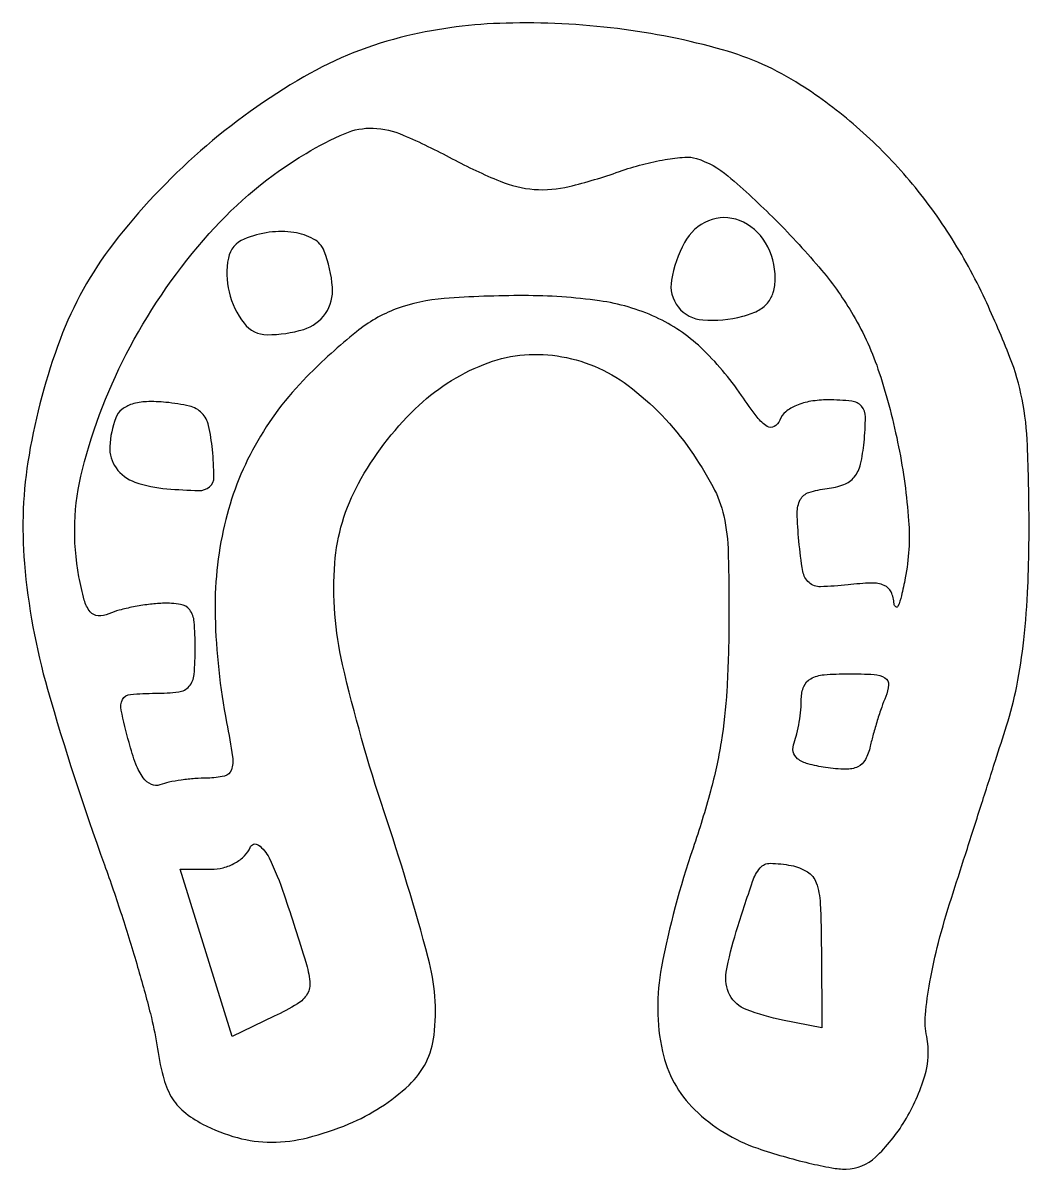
# Model space of a CAD drawing. Extents: x 0.3 to 77.5, y 0 to 87.9.
import ezdxf

# ---------------------------------------------------------------- set-up
doc = ezdxf.new("R2010")
doc.units = 0

msp = doc.modelspace()

# ---------------------------------------------------------------- linework, layer by layer
for points in [[(29.734467, 86.911949, 0.07335), (21.835708, 83.777064, 0.048666), (13.89423, 78.089439, 0.048765), (7.223239, 70.99403, 0.075024), (3.135773, 63.641081, 0.047267), (0.747192, 54.773864, 0.063283), (0.395598, 46.459992, 0.048854), (2.169398, 36.808853, 0.01697), (6.53486, 23.335328, -0.008313), (7.855549, 19.487623, -0.007737), (9.081057, 15.505318, -0.00774), (10.060646, 11.932291, -0.02582), (10.544846, 9.549515, 0.023903), (11.027209, 7.128271, 0.070244), (11.663476, 5.556752, 0.088199), (12.615904, 4.428056, 0.054229), (14.069254, 3.464187, 0.052661), (16.734598, 2.424184, 0.066969), (19.34907, 2.074232, 0.061808), (22.123427, 2.420409, 0.037063), (25.278235, 3.471787, 0.088689), (29.900972, 6.452414, 0.178959), (31.82563, 10.269496, 0.094287), (31.378627, 16.205081, 0.014993), (27.992592, 27.422054, -0.02376), (24.798622, 38.714514, -0.07637), (24.209549, 46.482769, -0.106258), (26.02222, 52.591008, -0.075101), (30.367863, 58.305973, -0.098143), (35.639746, 61.723102, -0.132604), (41.256906, 62.3763, -0.124267), (46.707124, 60.102957, -0.080323), (51.48133, 55.160255, -0.027774), (53.211762, 52.35189, -0.070321), (54.046241, 50.109638, -0.047862), (54.390741, 47.257803, -0.007733), (54.441676, 41.660255, -0.013192), (54.279586, 36.712575, -0.025229), (53.844973, 32.762225, -0.026361), (53.03041, 28.991151, -0.015952), (51.691676, 24.622355, 0.034723), (49.271391, 15.518026, 0.100987), (49.341879, 9.040642, 0.147894), (51.82227, 4.56259, 0.111182), (56.650304, 1.603486, 0.012203), (58.603969, 0.99059, 0.012254), (60.582507, 0.47466, 0.01215), (62.327714, 0.109469, 0.047023), (63.428139, 0.012379, 0.190495), (65.688254, 0.921535, 0.066259), (67.934606, 3.702029, 0.064036), (69.474519, 7.156667, 0.122816), (69.616232, 10.16884, -0.071323), (69.523614, 11.851416, -0.022328), (69.856972, 14.360954, -0.019928), (70.52336, 17.389821, -0.013495), (71.511727, 20.783476, 0.000087), (72.587733, 24.140076, 0.000064), (73.775412, 27.848896, 0.000065), (74.895388, 31.349412, 0.000147), (75.742193, 34, 0.029309), (76.523917, 37.057218, 0.02013), (77.064109, 40.596024, 0.017367), (77.378974, 44.70418, 0.011047), (77.473325, 49.5, 0.009024), (77.350174, 55.515672, 0.038842), (76.935521, 59.069233, 0.045223), (76.005143, 62.254406, 0.015215), (74.095936, 66.707868, 0.03349), (71.383905, 71.644188, 0.035356), (68.08073, 76.0805, 0.035919), (64.239202, 79.944282, 0.037068), (59.922484, 83.174239, 0.073549), (53.952111, 85.850755, 0.037872), (45.904322, 87.472874, 0.037096), (37.34191, 87.893017, 0.051608)], [(33.212151, 77.5, 0.024548), (36.881997, 75.771869, 0.078747), (39.503004, 75.147548, 0.079158), (42.18112, 75.365804, 0.024976), (46.041008, 76.514468, -0.020478), (47.80351, 77.056269, -0.022517), (49.549772, 77.4326, -0.022662), (51.058928, 77.617509, -0.096279), (51.958025, 77.513322, -0.099964), (54.364438, 76.178003, -0.01973), (58.009997, 72.81355, -0.021963), (61.559924, 68.942116, -0.042105), (63.986357, 65.5, -0.053294), (65.977365, 61.081701, -0.030383), (67.462816, 55.409751, -0.030446), (68.231119, 49.732882, -0.066219), (67.974106, 45.351663, -0.010281), (67.678711, 43.975223, -0.04382), (67.414799, 43.177626, -0.475644), (67.243793, 43.129245, -0.228034), (67.114999, 43.359406, 0.09338), (66.883847, 44.272326, 0.188239), (66.356227, 44.778305, 0.106893), (65.381774, 44.954986, 0.020654), (63.58494, 44.820123, -0.022639), (61.472083, 44.669967, -0.190065), (60.59071, 44.991663, -0.171453), (60.117196, 45.847059, -0.017725), (59.812752, 48.166278, -0.017771), (59.683005, 50.34289, -0.129729), (59.923258, 51.350736, -0.193979), (60.583905, 51.902202, -0.049078), (61.977812, 52.205561, 0.058064), (63.269667, 52.511056, 0.137824), (64.065312, 53.081641, 0.112898), (64.540531, 54.065679, 0.032244), (64.813358, 55.75, 0.022024), (64.91468, 57.693717, 0.18091), (64.615787, 58.512772, 0.192606), (63.863585, 58.90666, 0.025464), (62.031974, 59, 0.040384), (60.727408, 58.894462, 0.059027), (59.620725, 58.576993, 0.072105), (58.799642, 58.083425, 0.130531), (58.34331, 57.452269, -0.172646), (57.916614, 56.954156, -0.280665), (57.377035, 56.968568, -0.086691), (56.613428, 57.675538, -0.013525), (55.40809, 59.35007, 0.054172), (52.294396, 63.008858, 0.082227), (48.839091, 65.339371, 0.073053), (44.514574, 66.5991, 0.034416), (38.697066, 67, 0.018176), (32.596632, 66.778159, 0.0713), (28.926184, 65.976408, 0.080904), (25.867599, 64.229761, 0.027585), (22.064369, 60.788441, 0.067827), (18.092355, 55.505739, 0.070457), (15.741528, 49.419198, 0.063413), (15.026078, 42.376928, 0.041445), (15.909277, 34.25, -0.009751), (16.364277, 31.624429, -0.121432), (16.274517, 30.62521, -0.259941), (15.737762, 30.143988, -0.055626), (14.447513, 30, 0.019727), (13.472774, 29.961529, 0.015977), (12.432489, 29.845741, 0.01627), (11.479031, 29.676831, 0.039655), (10.795089, 29.474863, -0.205766), (10.131419, 29.501064, -0.124165), (9.515677, 30.011738, -0.068889), (8.946492, 31.06921, -0.02384), (8.418794, 32.724863, -0.010413), (7.810555, 35.209797, -0.180414), (7.923264, 36.022761, -0.253033), (8.526373, 36.418231, -0.021184), (10.455492, 36.5, 0.030924), (12.229493, 36.609822, 0.184872), (13.032535, 37.037403, 0.158919), (13.411536, 37.932056, 0.02138), (13.5, 40, 0.020483), (13.41873, 41.982984, 0.138812), (13.078379, 42.89332, 0.197617), (12.375047, 43.321586, 0.048949), (11, 43.402696, 0.021968), (9.92366, 43.313338, 0.016756), (8.756309, 43.124631, 0.017037), (7.672665, 42.873364, 0.037725), (6.872541, 42.592731, -0.118614), (6.04544, 42.445109, -0.211267), (5.441858, 42.756213, -0.103936), (4.986817, 43.649053, -0.019694), (4.577227, 45.440034, -0.109337), (4.843512, 53.665375, -0.06067), (8.503665, 63.064117, -0.058413), (14.565853, 71.751725, -0.076893), (22, 77.90456, -0.032769), (24.999345, 79.437091, -0.111186), (27.145452, 79.839595, -0.093954), (29.455026, 79.314819, -0.019603)], [(51.035184, 71.065741, 0.079341), (50.037386, 68.181366, 0.214006), (50.555485, 66.126265, 0.21216), (52.440786, 65.134992, 0.078121), (55.502236, 65.411205, 0.054018), (56.636288, 65.830103, 0.10017), (57.407526, 66.430448, 0.107897), (57.849422, 67.249586, 0.070053), (58, 68.319052, 0.134126), (57.252611, 71.05508, 0.166986), (55.259261, 72.756527, 0.194578), (52.87807, 72.735777, 0.173287)], [(17.25, 71.337719, 0.252873), (16.042153, 69.879932, 0.108906), (16.095308, 67.275994, 0.105252), (17.246813, 64.874429, 0.232553), (19.025201, 64, 0.07252), (21.822116, 64.407812, 0.172604), (23.494502, 65.630801, 0.171411), (24.025317, 67.642212, 0.071347), (23.393011, 70.418213, 0.17908), (22.583692, 71.33946, 0.086969), (21.076085, 71.84255, 0.071745), (19.180166, 71.852668, 0.061482)], [(7.408551, 57.622285, 0.078977), (6.941751, 55.419024, 0.170525), (7.425419, 53.778161, 0.154996), (8.878156, 52.699232, 0.062309), (11.32648, 52.185571, 0.013495), (13.779101, 52.049665, 0.186666), (14.601546, 52.341259, 0.222866), (14.935757, 53.084791, 0.019894), (14.818164, 55.185571, 0.030879), (14.523257, 57.043216, 0.140623), (14.005168, 57.994755, 0.142897), (13.066268, 58.518605, 0.032254), (11.243125, 58.813871, 0.031175), (9.763937, 58.863806, 0.068282), (8.64837, 58.678121, 0.095757), (7.871873, 58.261729, 0.131052)], [(66.478393, 36.25, 0.015556), (66.163906, 35.431425, 0.008439), (65.825936, 34.407501, 0.0084), (65.51684, 33.353012, 0.013142), (65.290213, 32.435109, -0.069308), (64.915465, 31.421622, -0.160179), (64.334351, 30.868669, -0.118058), (63.407676, 30.673205, -0.029655), (61.858756, 30.807422, -0.029149), (60.506452, 31.087197, -0.101017), (59.71127, 31.484782, -0.179225), (59.381745, 32.020905, -0.141647), (59.439947, 32.704101, 0.033477), (59.654914, 33.400318, 0.01706), (59.835484, 34.298329, 0.016871), (59.959246, 35.24075, 0.024214), (60, 36.081787, -0.098454), (60.188974, 37.032196, -0.174098), (60.720098, 37.617049, -0.100991), (61.743659, 37.919671, -0.021545), (63.606989, 38, -0.014571), (65.577757, 37.942556, -0.122879), (66.41914, 37.679691, -0.278392), (66.691176, 37.157691, -0.084021)], [(21.980636, 15.883646, -0.045218), (22.294887, 14.390599, -0.162662), (22.099007, 13.450515, -0.126933), (21.337516, 12.681438, -0.023221), (19.557931, 11.729016), (16.332132, 10.19074), (14.334667, 16.59537), (12.337202, 23), (14.699986, 23, 0.065469), (15.651369, 23.125109, 0.061893), (16.557696, 23.492511, 0.06644), (17.284601, 24.035358, 0.107981), (17.706154, 24.676634, -0.493934), (18.342451, 24.864313, -0.122499), (19.16244, 23.883385, -0.032162), (20.319911, 21.052926, -0.006515)], [(61.536472, 16.847751), (61.572943, 10.835411), (58.567722, 11.436456, -0.041551), (55.777179, 12.240245, -0.182986), (54.518149, 13.35674, -0.165797), (54.245983, 15.101342, -0.032779), (55.00712, 18.21997, -0.004376), (56.253575, 22.062579, -0.093028), (56.833901, 23.105095, -0.227695), (57.616456, 23.46359, -0.042826), (59.226133, 23.295936, -0.093271), (60.465029, 22.807727, -0.167893), (61.141235, 21.965903, -0.075478), (61.450113, 20.388548, -0.00916)]]:
    msp.add_lwpolyline(points, format="xyb", close=True)

doc.saveas('drawing.dxf')
